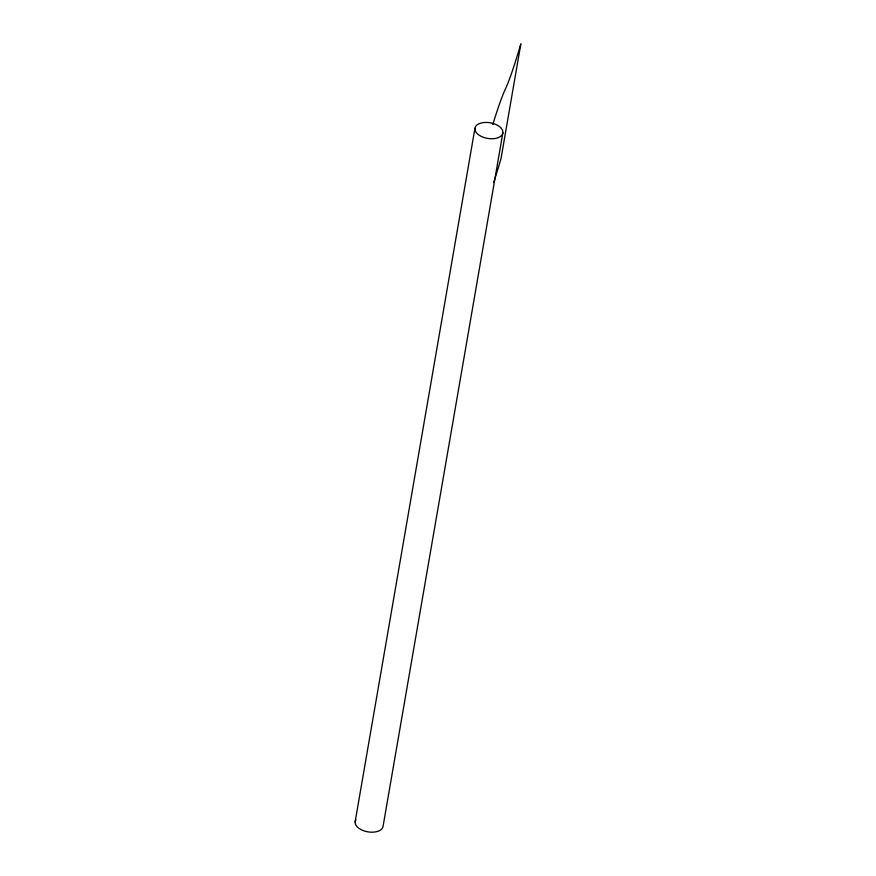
<?xml version="1.0" encoding="UTF-8"?>
<svg xmlns="http://www.w3.org/2000/svg" width="876" height="876" viewBox="0 0 876 876"><rect width="100%" height="100%" fill="white"/><g stroke="black" fill="none" stroke-linecap="round" stroke-linejoin="round"><path stroke-width="1.31" d="M355.141 821.787L474.923 128.345M502.857 132.845L383.075 826.298A14.147 7.906 9.8 0 1 366.234 831.521A14.147 7.906 9.8 0 1 355.897 819.837M492.827 124.458A255.934 15.166 -77.9 0 1 505.299 89.264A255.934 15.166 -77.9 0 0 520.859 43.8L500.995 158.742A255.934 15.166 -77.9 0 1 493.637 182.504M493.538 123.604L489.958 122.749A14.147 7.906 9.8 0 0 475.777 131.871A14.147 7.906 9.8 0 0 498.904 137.368A14.147 7.906 9.8 0 0 493.538 123.604"/></g></svg>
